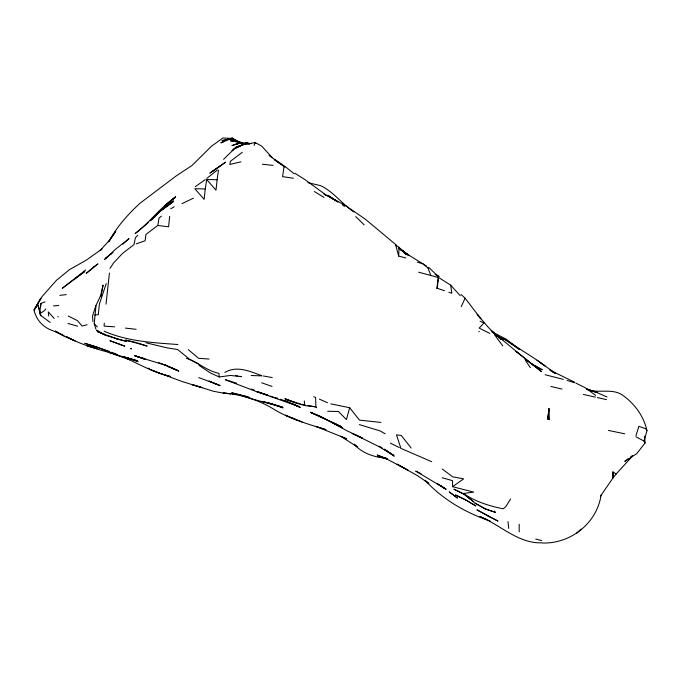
<?xml version="1.0" encoding="UTF-8"?>
<svg xmlns="http://www.w3.org/2000/svg" width="681" height="681" viewBox="0 0 681 681"><rect width="100%" height="100%" fill="white"/><g stroke="black" fill="none" stroke-linecap="round" stroke-linejoin="round"><path stroke-width="1.02" d="M519.16 531.852L519.203 524.234M40.758 306.339L40.877 303.368L39.643 313.864L44.469 310.613L45.84 308.893M405.731 257.954L398.666 256.056L399.075 247.322L395.814 245.237M95.876 329.093L94.216 323.713L96.021 305.428L100.694 295.486L103.078 285.092L101.001 296.32M104.278 323.228L104.125 326.148L114.689 326.829M600.387 496.253L613.053 477.849L612.917 471.882L616.126 474.027L632.598 455.938M444.514 290.727L437.347 288.327L438.351 277.516L418.713 272.204M547.882 419.121L548.912 408.77L547.882 419.121L549.371 419.428L549.031 408.804L547.984 418.849L549.371 419.428M106.023 304.143L109.428 273.047M169.68 216.345L168.573 226.79L157.813 225.462L145.913 234.443L145.13 240.768L136.209 243.858M205.27 188.952L204.147 199.363L194.834 188.714L205.27 188.952L206.666 179.503L217.12 179.767L218.448 170.08M217.12 179.767L215.996 190.178L206.666 179.503M92.914 321.534L92.556 315.958L95.893 305.658M437.347 288.327L436.844 288.182L438.351 277.516M283.943 167.1L282.581 176.668L293.4 178.235M157.813 225.462L158.996 218.031L161.423 216.192M616.126 474.027L613.053 477.849L613.343 476.087M254.09 145.411L255.128 142.55L261.674 146.083L272.255 157.669M330.872 403.893L349.676 407.732L346.399 419.632L338.431 411.469L327.697 411.273M628.112 458.866L624.783 461.386L636.684 453.716L645.06 443.016L644.005 441.067L646.95 430.732C643.8 415.955 634.3 403.263 621.983 394.75C611.538 388.187 598.948 393.465 587.737 389.685M601.059 495.308C596.726 523.417 570.499 543.94 542.34 543.012M635.986 435.746L638.88 426.297L645.818 428.783L646.95 430.732M106.262 283.543L99.375 304.126L98.319 314.639L94.668 315.022M461.275 306.578L465.097 298.167L461.139 294.507M243.27 143.453L241.491 142.635L230.459 140.737L232.204 138.166L237.933 141.98M111.156 238.29L115.821 231.259L108.807 240.887L100.03 250.693L101.946 249.025L86.419 260.048L69.411 269.667L56.404 280.351L42.069 296.558L34.05 310.119C36.314 320.24 43.295 327.501 53.033 330.804L64.014 335.767L55.391 331.145M108.764 241.764C116.613 227.037 127.858 214.396 140.099 203.176L175.962 176.09L191.991 165.509L211.416 146.296L222.951 137.988L232.919 138.439L233.549 139.486M510.648 498.901L505.838 506.613L503.165 508.818C489.205 505.966 475.253 501.65 463.429 493.478L473.721 492.116L452.635 486.711L452.524 480.65L442.071 477.73M109.981 268.433L113.523 262.994L122.274 253.69M108.815 241.806L109.981 240.044M39.847 311.762L38.017 304.952L35.037 308.365M137.775 235.234L135.434 237.712L133.978 244.598L122.801 253.238M223.581 159.32L236.111 147.096L245.577 143.589M233.787 149.054L232.102 150.748L236.111 147.096L244.47 144.236M152.221 219.044L161.584 209.944L173.468 200.895L160.427 211.033L150.399 220.721M160.427 211.033L172.906 201.959L161.295 210.208M576.492 533.342L581.123 529.103M122.921 244.181L129.032 238.622L115.702 249.093L104.61 259.376L107.794 256.728M170.156 201.576L175.63 196.749L164.555 205.985L170.888 200.904M148.484 222.321L135.093 233.609C149.829 222.721 160.256 207.118 175.638 197.098L172.472 199.635M150.944 220.286L153.404 218.252M73.94 279.627L84.81 271.447L62.277 288.301L85.653 269.999M110.662 254.43L113.106 252.438M110.977 254.03L105.444 258.482L107.683 256.746M206.896 178.311L217.265 170.131M242.3 152.272L230.416 161.312L229.855 164.479L240.938 161.831M478.786 331.673L479.271 331.306M630.606 456.968L632.274 455.708M212.251 171.518L225.632 162.138L209.884 173.144L220.44 165.841M452.635 486.711L463.633 478.82L452.703 476.853L442.241 469.022M195.268 186.705L205.228 179.639M417.308 262.168L422.927 263.828L427.923 267.931L428.724 267.412L438.513 276.656L435.108 274.434M170.718 208.778L174.225 206.769M182.006 203.67L193.43 198.137M247.858 143.001L245.79 143.189L234.962 148.518L245.56 143.674M224.858 372.439C236.767 365.263 249.918 371.434 261.674 375.606M223.7 141.674L220.806 142.857L232.204 138.166L240.538 142.678M41.354 303.207L45.04 301.904M87.083 324.76L82.103 326.071L77.464 320.632L68.228 316.035M237.712 143.802L241.874 142.882L248.029 143.001L249.799 143.614M232.919 138.439L221.929 140.678L232.204 138.166L234.681 139.86M436.844 288.182L437.33 288.089M244.513 144.5L255.128 142.55L255.792 143.308M198.946 365.28L210.335 372.95L219.239 376.976L230.416 375.444L241.534 376.661L239.567 376.295M59.851 295.35L66.27 294.626M53.51 305.914L58.643 305.446M250.88 143.512L244.99 143.768L245.79 143.189L249.604 144.125M251.187 375.512L261.657 375.861M541.753 542.817C518.139 543.651 500.62 525 479.935 516.607L487.273 519.739M209.084 359.074L198.477 358.257L188.339 349.617M230.629 393.805L223.836 393.252L213.289 391.217L191.736 384.476L201.865 387.583M232.561 393.967L234.502 394.129L232.434 393.924M230.365 393.72L223.121 393.014C241.781 394.418 259.819 400.292 275.652 410.337C291.264 419.334 308.782 424.331 325.901 429.651M177.894 344.518C152.91 342.662 127.526 341.436 104.193 331.213M262.372 164.232L273.081 165.398M380.909 422.433L359.5 420.134L349.676 407.732M125.432 328.097L136.149 329.323M386.255 458.262C374.329 457.223 362.42 453.478 354.231 444.344M230.459 140.737L241.031 142.474L242.845 143.436M308.033 405.561L315.907 406.889L316.563 407.774M263.121 375.963L272.23 377.563M235.635 375.571L237.601 375.938M612.917 471.882L613.053 477.849M386.076 458.083L377.887 456.406L387.387 459.105M608.414 430.409L624.715 433.823M595.39 397.125L583.328 394.418M597.339 397.551L606.49 399.636M307.974 182.67L320.657 185.666C333.613 191.872 342.1 203.959 353.839 212.004M136.753 342.671L125.525 340.091L147.156 346.059L137.749 342.994M550.835 386.433L561.961 389.064M545.089 374.737L563.289 379.36M146.015 342.781L167.007 347.863L177.588 349.523L188.016 357.959M126.308 357.985L129.765 359.798L108.296 352.222C93.927 348.434 79.566 343.718 66.38 336.669M249.757 397.593L231.676 392.792L245.747 396.274M296.312 402.769L300.21 403.756M302.16 404.25L305.088 404.982M272.042 404.139L262.313 401.373L282.496 407.076L251.621 398.879L241.423 395.406L249.569 397.5M116.383 338.806L126.853 341.53L105.972 335.486L96.498 330.225L99.307 331.647M535.7 539.046L541.642 540.578M170.573 376.525C154.808 372.72 140.269 365.059 125.806 357.959M145.155 358.759L134.991 355.942L166.275 365.425L158.605 362.632M359.321 424.603L380.177 430.937L385.123 433.814M170.446 376.474L161.303 373.954L150.969 369.868L182.031 381.505L201.934 387.634M270.153 396.112L273.004 396.912M274.903 397.449L277.754 398.249M589.712 390.298L597.458 392.486L586.894 389.345L596.726 392.418L607.009 396.98M67.896 323.449L77.625 326.199M108.296 352.222L117.77 354.92M567.103 380.466L574.619 382.696M285.875 399.679L295.443 402.531M256.652 391.694L267.139 394.963L256.652 391.694L225.385 379.76L236.665 383.224M123.729 356.555L138.107 361.594L127.722 358.019L137.451 360.751L116.477 354.903L95.893 346.663L84.742 343.292L106.066 350.187M325.841 429.609L315.729 426.332L346.706 438.828L340.474 436.172L357.363 446.898L354.299 444.208M295.333 402.454L284.837 398.666L294.822 402.794L305.284 405.629L315.907 406.889L315.601 397.406L313.686 396.776M119.72 344.356L124.81 346.161L109.879 340.687L120.231 344.526M495.232 512.299L484.761 508.775L474.691 502.953L485.783 509.065L495.232 512.299L494.627 510.988M198.767 377.597L219.478 385.293M241.491 142.635L231.361 139.196L237.797 141.81M272.766 404.327L283.151 407.868L268.757 402.803M448.83 292.2L451.869 293.256L450.618 285.135L439.024 277.763M261.666 382.79L272.042 386.433M295.656 419.581L296.371 419.836L285.356 415.214L302.245 422.033M586.35 388.698L596.726 392.418M117.106 339.002L107.479 335.256M258.125 391.771L268.28 395.508M257.375 391.907L299.597 406.77L289.987 402.905L300.261 407.468L291.587 403.399M280.351 399.236L289.17 402.497L284.428 400.632M101.827 333.162L97.119 331.417L105.819 335.043M106.994 350.511L109.752 351.558M111.599 352.256L116.213 354.001M490.005 520.939C465.617 512.776 443.084 499.624 425.472 480.752M387.412 459.011L377.291 455.019L387.583 459.437L407.979 470.205L397.108 464.17L418.125 476.07L428.851 483.484L425.063 480.318M242.172 143.257L240.291 142.516L242.13 143.291M321.543 416.883L311.217 412.686L341.3 426.604L310.527 412.209L321.194 416.917M209.305 381.173L220.176 385.718L209.152 381.113M327.493 402.726L319.38 399.143M431.72 461.727L400.632 448.26M251.57 389.013L254.379 390.196M352.094 433.405L362.369 438.045L346.91 430.758L322.343 417.266M635.943 436.793L644.005 441.067M105.861 335.137L100.754 332.864L105.964 335.188M480.045 321.194L483.995 322.973L479.152 328.114L489.809 333.375M219.239 376.976L218.882 373.333C207.015 370.915 197.813 362.096 186.347 358.283M337.027 424.621L332.456 422.492L342.637 428L331.758 422.058M464.11 494.065L453.869 489.145L463.965 494.304L474.027 502.152L465.004 494.695M66.321 336.618L75.072 340.892L64.678 336.516L55.374 331.17M575.879 383.114L585.686 387.957L595.671 395.44M390.4 443.152L399.355 447.579M574.781 382.296L549.882 370.115L555.245 373.179L534.943 358.751L504.698 339.291L518.718 349.123M352.801 433.703L377.878 446.064L393.584 455.317L384.203 449.188L394.239 456.168L384.518 449.332M103.98 334.022L105.853 334.967M491.563 331.647L505.906 339.019L519.943 349.6M489.596 516.802L498.015 521.11L476.93 509.848L489.596 516.802L487.809 515.84M188.177 358.512L198.358 363.79M421.25 473.933L415.682 471.048L445.834 489.094L437.764 483.978M495.078 334.805L503.931 339.496L495.598 334.984M516.087 351.387L541.404 371.579L531.452 363.807L542.323 369.809L531.921 364.182L524.574 358.887M552.427 371.894L555.202 373.401M435.9 274.469L439.279 276.426M379.445 446.251L382.126 447.851M335.427 200.435L327.152 195.421L333.205 199.09M334.933 200.137L336.661 201.193M314.358 191.54L323.986 197.405M399.075 247.322L406.302 254.703L400.445 249.297L407.808 254.532L426.459 265.999M495.462 335.026L503.165 339.742L493.138 332.72L496.968 335.997M294.958 173.314L305.054 179.673L325.109 194.374L345.395 205.509L365.476 219.291L396.529 245.245M323.867 194.017L326.395 195.617L325.705 195.132M532.993 364.863L521.544 355.661M437.653 483.919L446.055 489.316L440.956 485.859M269.08 155.532L286.692 167.764L294.175 173.74M148.228 368.166L149.888 369.247M336.644 201.133L327.91 195.302L337.963 202.036L337.521 201.712M236.333 140.993L237.984 142.125M274.137 159.558L284.862 166.964L274.843 159.865M407.808 254.532L408.498 255.009L398.479 247.927M400.156 249.186L403.339 251.408L399.449 248.522M537.003 360.155L544.953 365.91L539.939 362.275M342.305 204.726L344.56 206.394M40.205 315.039L50.19 322.462M399.321 248.565L407.732 254.949M409.017 255.656L399.211 247.952M516.104 351.405L520.846 355.201L491.146 330.498L496.755 335.971M498.501 337.308L500.807 339.283M57.859 316.563L58.311 316.963M500.824 339.24L492.491 331.817L496.738 335.954L488.056 327.042L477.16 314.273L480.863 318.861L465.097 298.167M355.729 216.567L364.156 224.858M94.216 323.713L97.332 327.008M450.618 285.135L460.271 295.733M54.174 318.427L48.325 311.915L48.64 316.01M411.154 448.038L401.288 435.465L396.487 434.861L400.641 447.536M494.415 334.55L502.791 345.931M525.562 360.487L530.312 367.655M427.923 267.931L430.75 275.158M395.78 245.322L398.666 256.056M40.366 313.711L40.886 315.652M38.017 304.952L40.426 314.273M508.75 528.456L507.983 521.62M304.288 400.947L304.671 404.412M644.66 436.223L645.06 443.016M39.668 300.032L34.05 310.119L40.869 298.295L39.668 300.032M93.816 266.901L86.24 273.404L97.962 263.87L93.816 266.901M238.742 143.138L236.435 144.227L239.508 142.916L231.915 145.657L238.742 143.138M97.162 348.663L86.734 345.522L97.162 348.663M144.73 359.227L134.302 355.482L144.67 359.219M131.382 348.851L130.548 348.536L131.382 348.851M177.273 370.209L163.534 364.497L177.273 370.209M167.679 366.225L178.669 371.102L167.679 366.225M465.566 499.854L455.487 494.959L465.727 499.931L475.849 505.992L465.566 499.854M456.704 497.539L449.239 491.861L457.385 498.075L456.704 497.539"/></g></svg>
